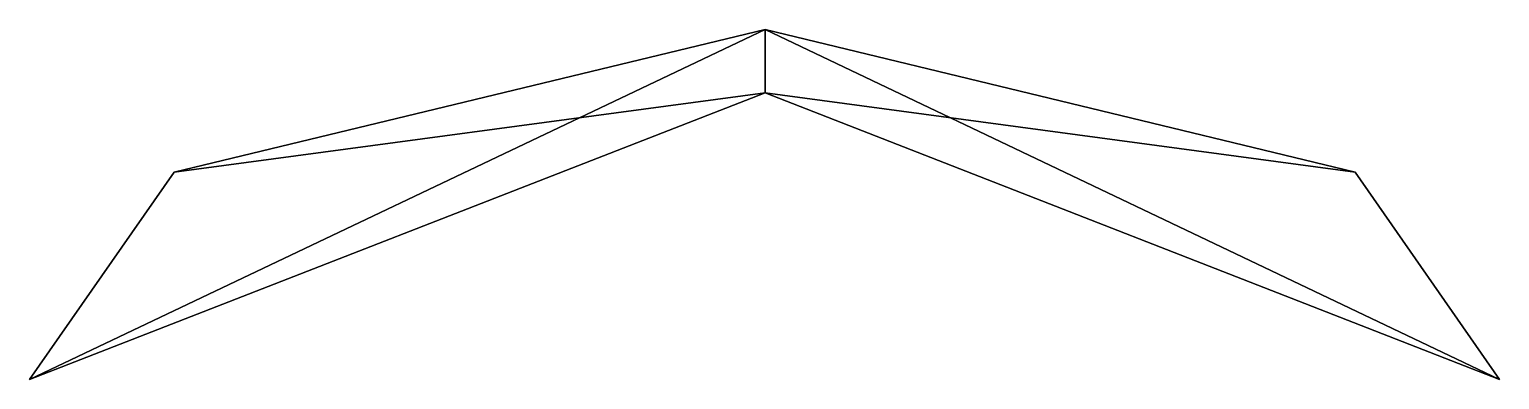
# Model space of a CAD drawing. Header units: metres. Extents: x -2.15 to 2.15, y 0.04 to 1.07.
import ezdxf

# ---------------------------------------------------------------- set-up
doc = ezdxf.new("R2010")
doc.units = ezdxf.units.M

msp = doc.modelspace()

# ---------------------------------------------------------------- linework, layer by layer
at = {"layer": 'zombie.bottom'}
for points in [[(0.002788, 1.06752, -1.199999), (-1.728318, 0.648409, -1.2), (-2.152456, 0.040399, 2.25)], [(0.002876, 0.881645, -2.25), (-1.728318, 0.648409, -1.2), (0.002788, 1.06752, -1.199999)], [(0.002965, 1.06752, -1.199999), (1.730748, 0.648409, -1.199999), (0.002876, 0.881645, -2.25)], [(2.15407, 0.040399, 2.25), (1.730748, 0.648409, -1.199999), (0.002965, 1.06752, -1.199999)], [(0.002876, 0.881645, 0.477481), (-2.152456, 0.040399, 2.25), (-2.152455, 0.040399, -2.25)], [(0.002876, 0.881645, 0.477481), (-2.152455, 0.040399, -2.25), (0.002876, 0.881645, -2.25)], [(0.002876, 0.881645, -2.25), (-2.152455, 0.040399, -2.25), (-1.728318, 0.648409, -1.2)], [(1.730748, 0.648409, -1.199999), (2.154071, 0.040399, -2.25), (0.002876, 0.881645, -2.25)], [(0.002876, 0.881645, -2.25), (2.154071, 0.040399, -2.25), (0.002876, 0.881645, 0.477481)], [(2.154071, 0.040399, -2.25), (2.15407, 0.040399, 2.25), (0.002876, 0.881645, 0.477481)], [(-2.152456, 0.040399, 2.25), (-1.728318, 0.648409, -1.2), (-2.152455, 0.040399, -2.25)], [(2.154071, 0.040399, -2.25), (1.730748, 0.648409, -1.199999), (2.15407, 0.040399, 2.25)]]:
    msp.add_3dface(points, dxfattribs=at)
at = {"layer": 'zombie.bottom.front'}
for points in [[(0.002788, 1.06752, -1.199999), (-2.152456, 0.040399, 2.25), (0.002876, 0.881645, 0.477481)], [(0.002876, 0.881645, 0.477481), (2.15407, 0.040399, 2.25), (0.002965, 1.06752, -1.199999)]]:
    msp.add_3dface(points, dxfattribs=at)

doc.saveas('drawing.dxf')
